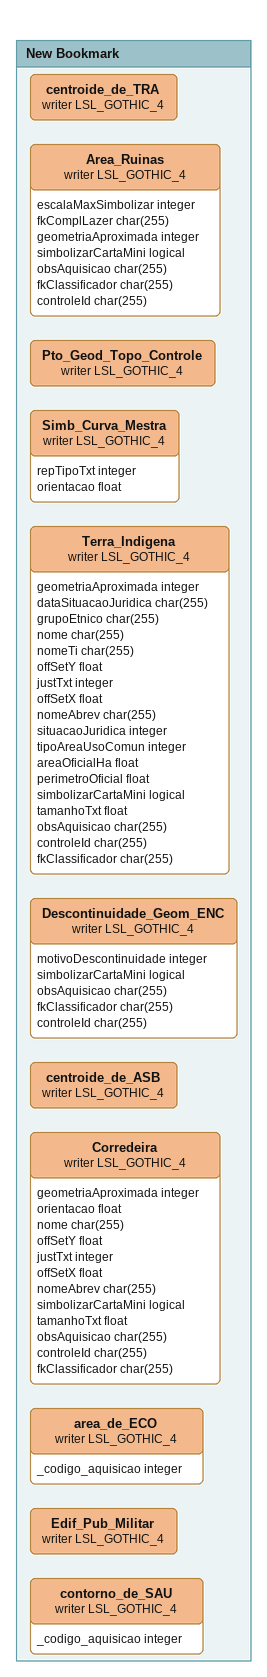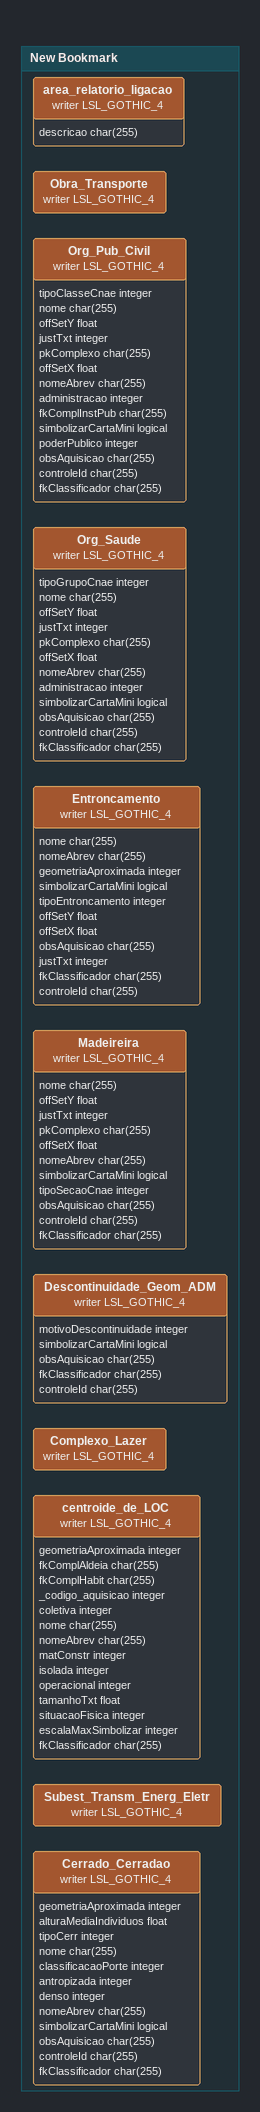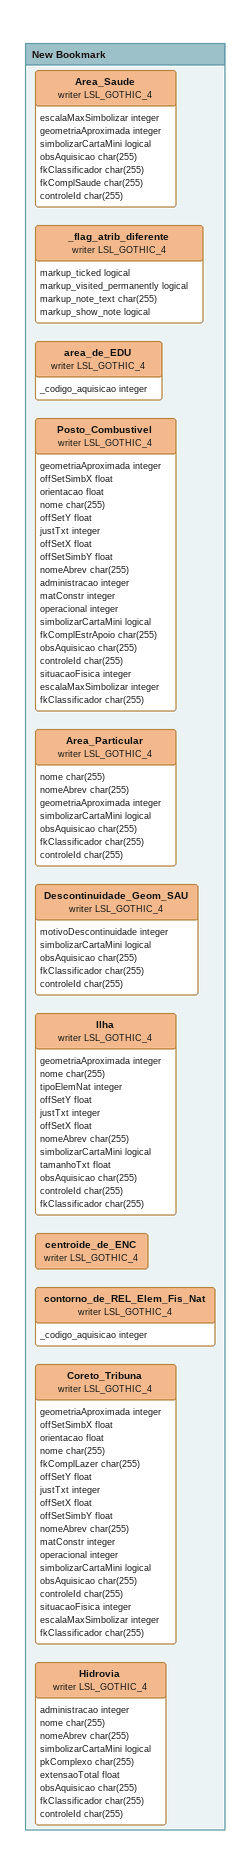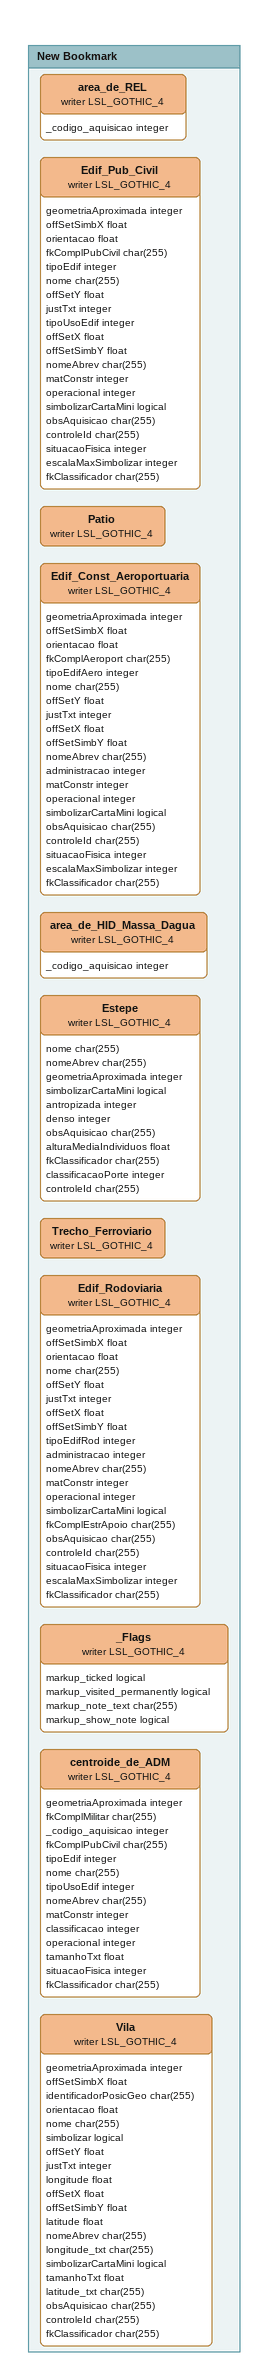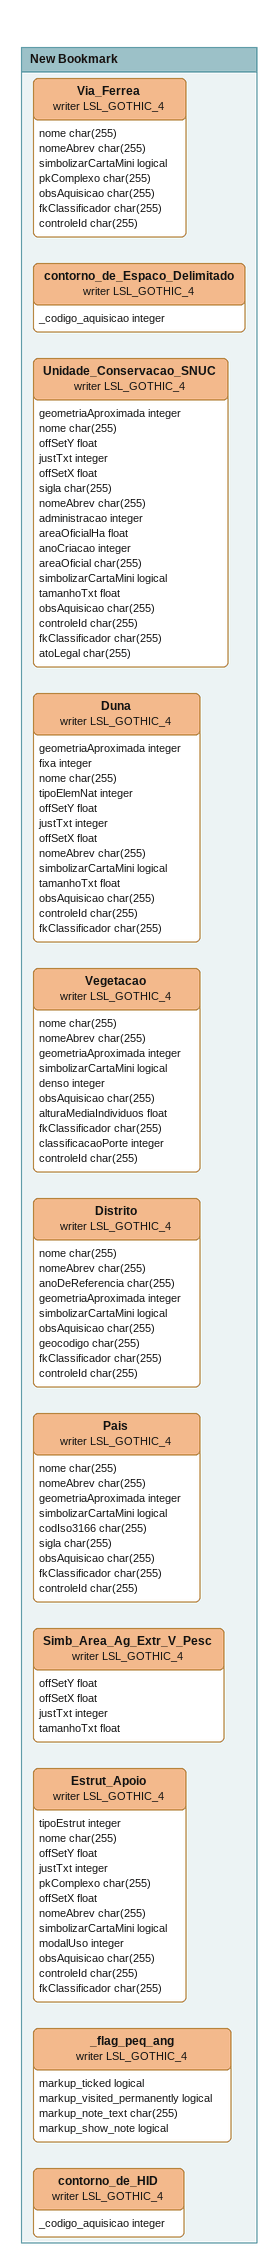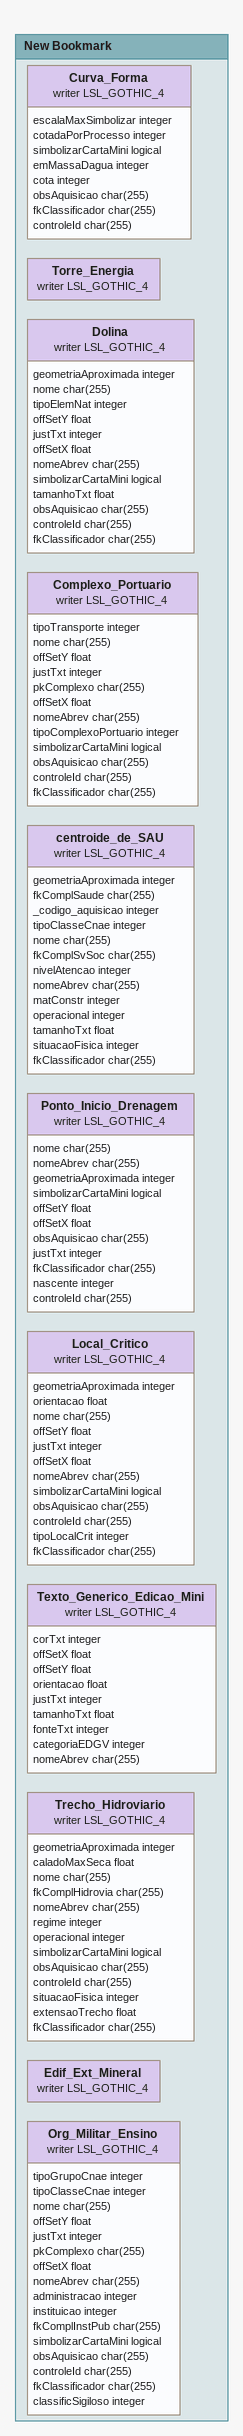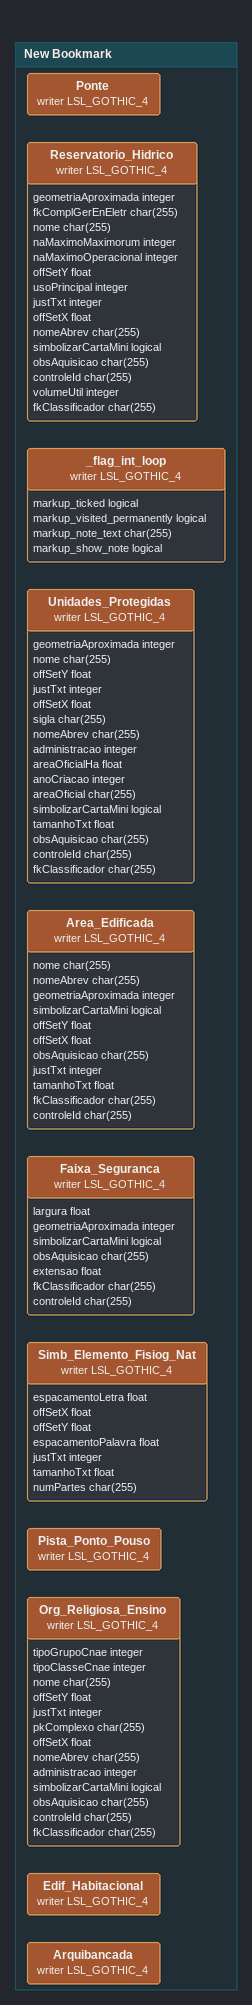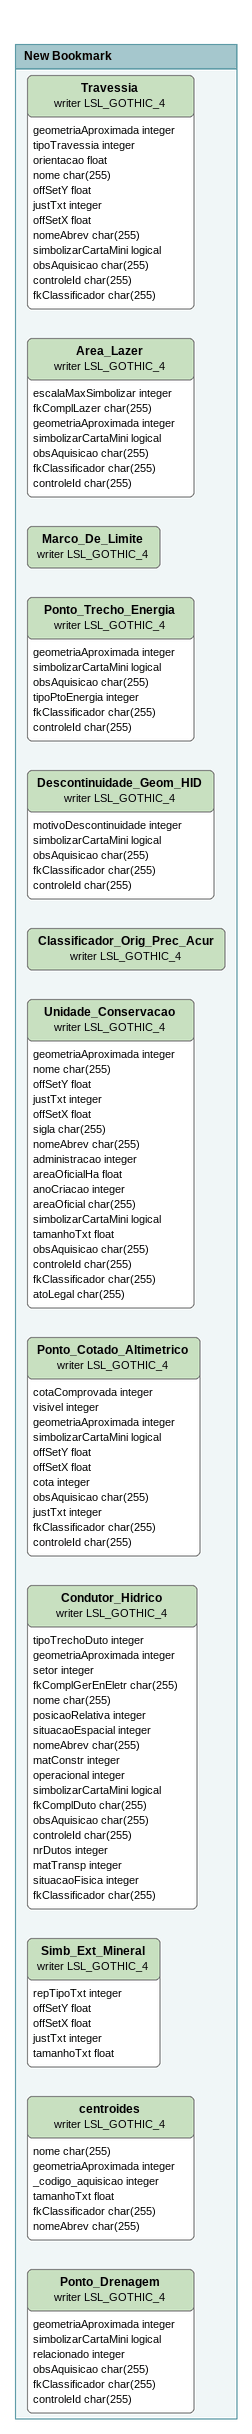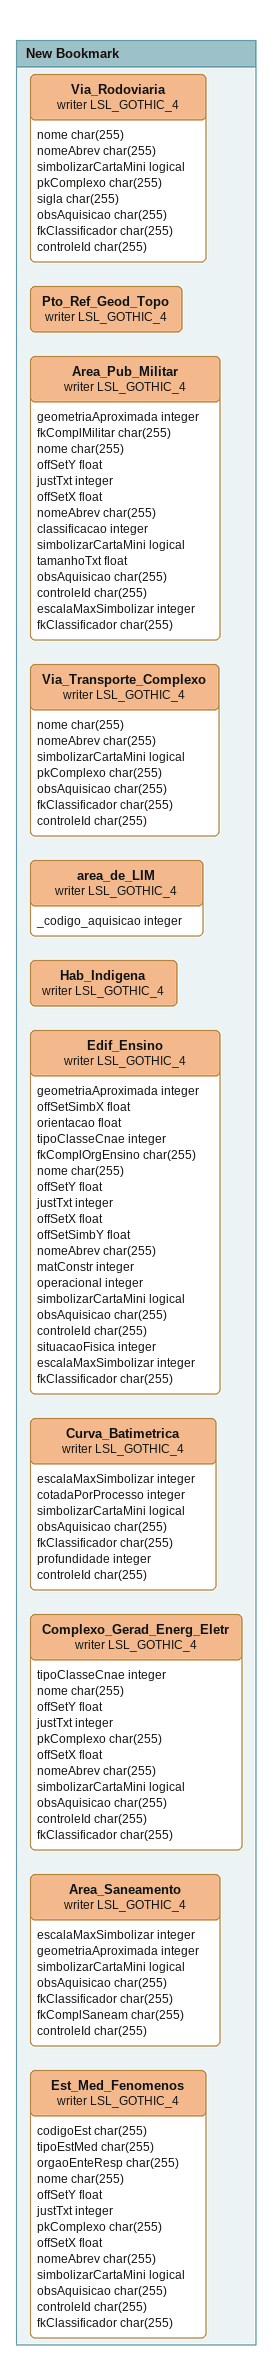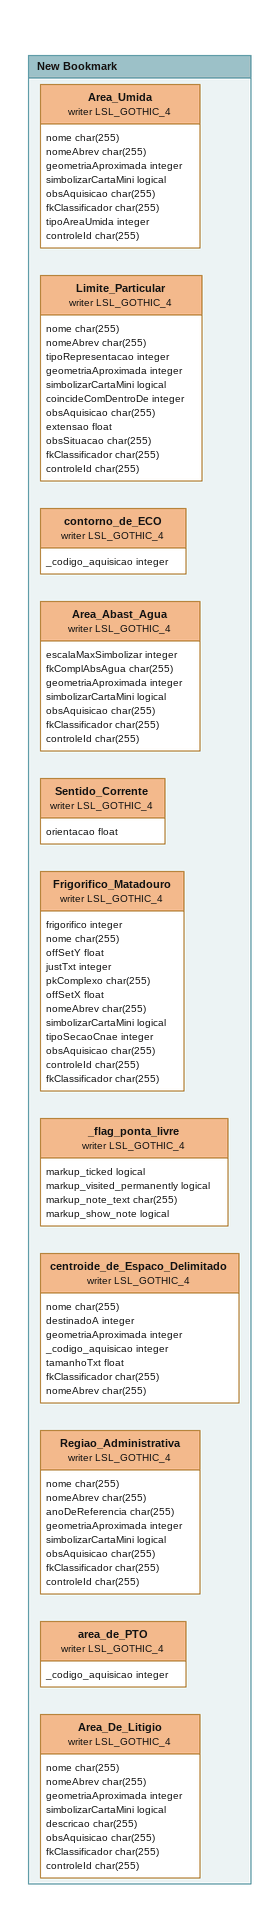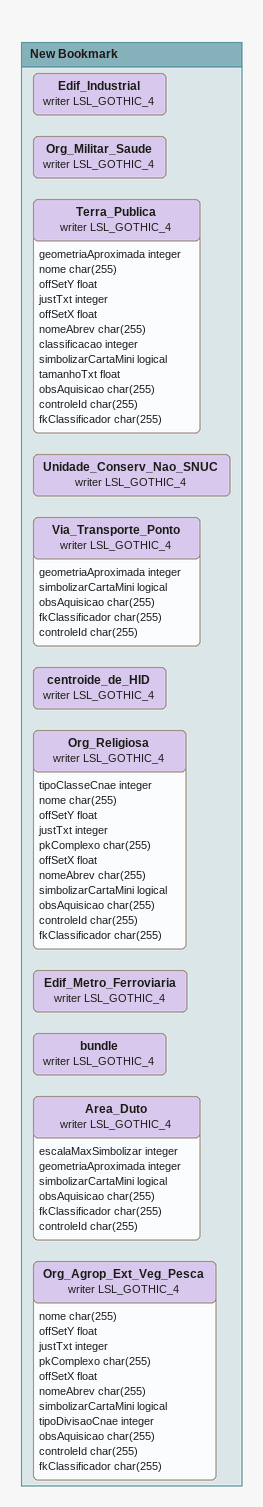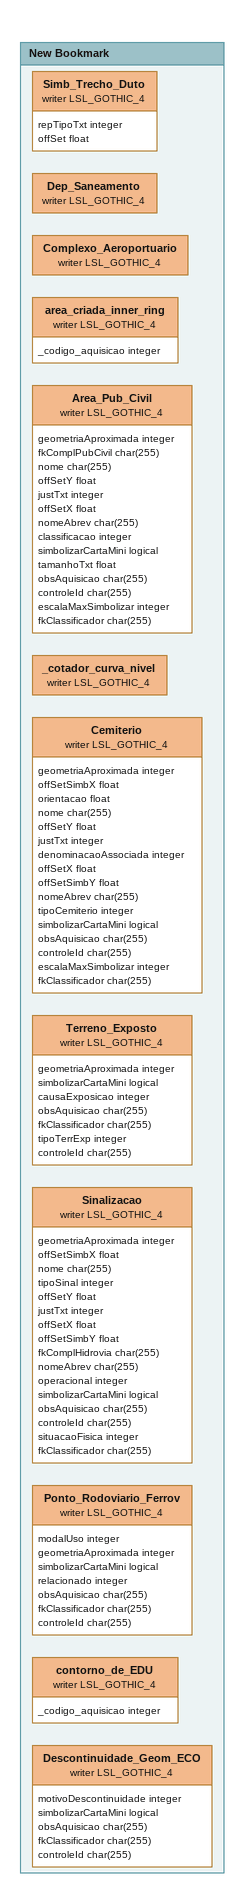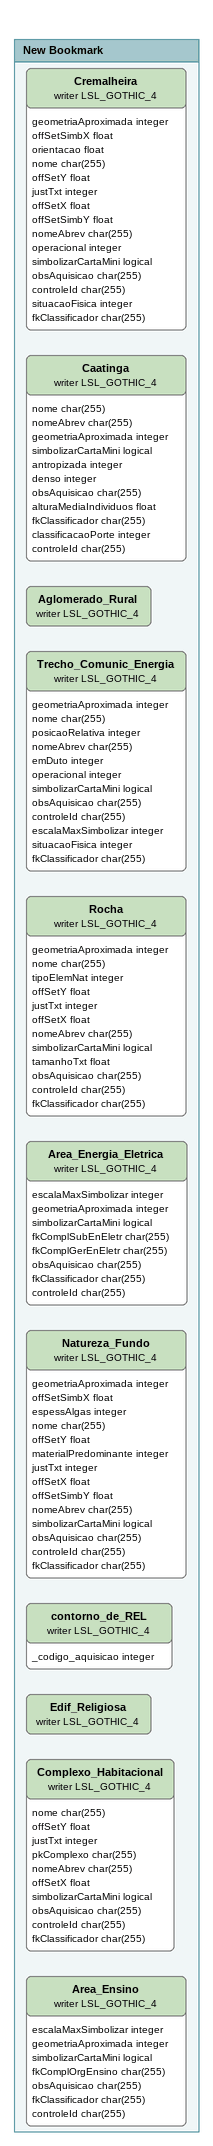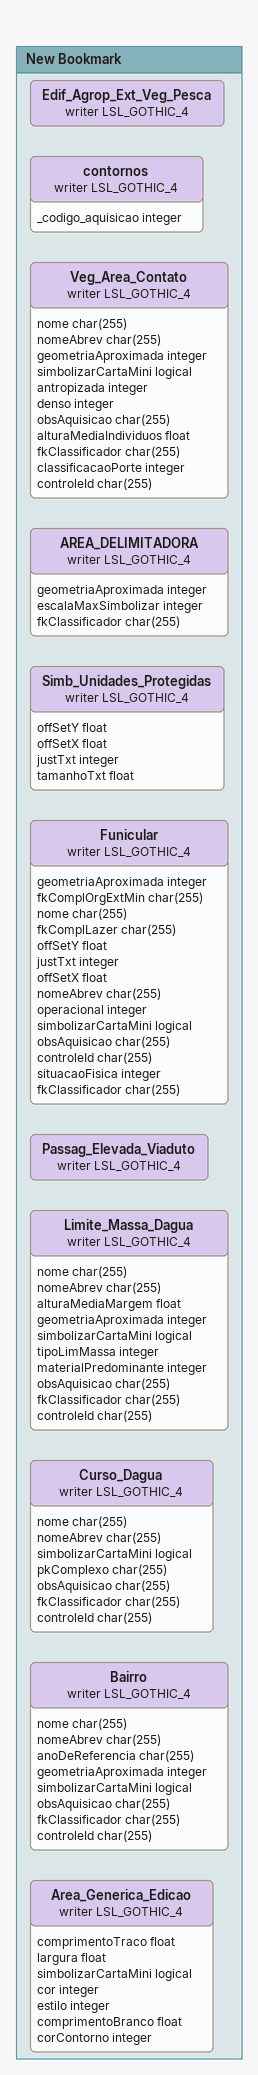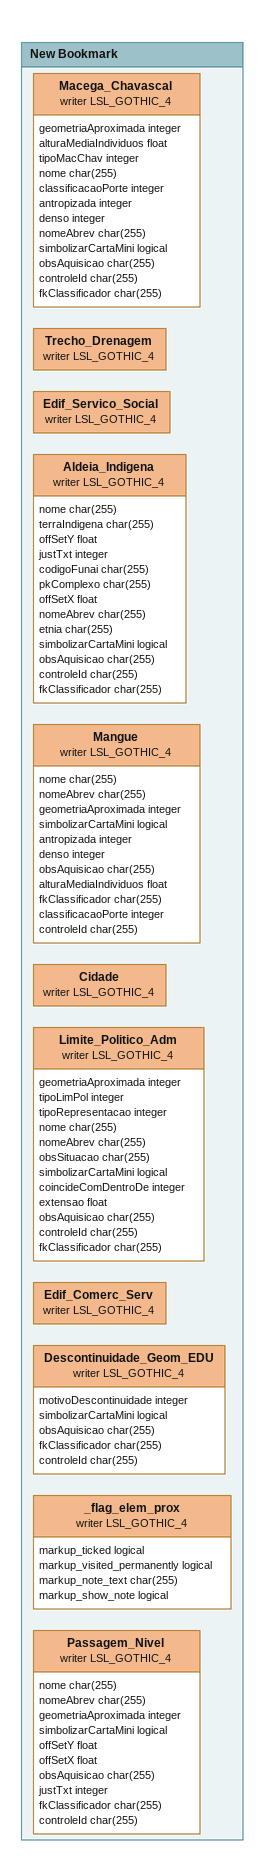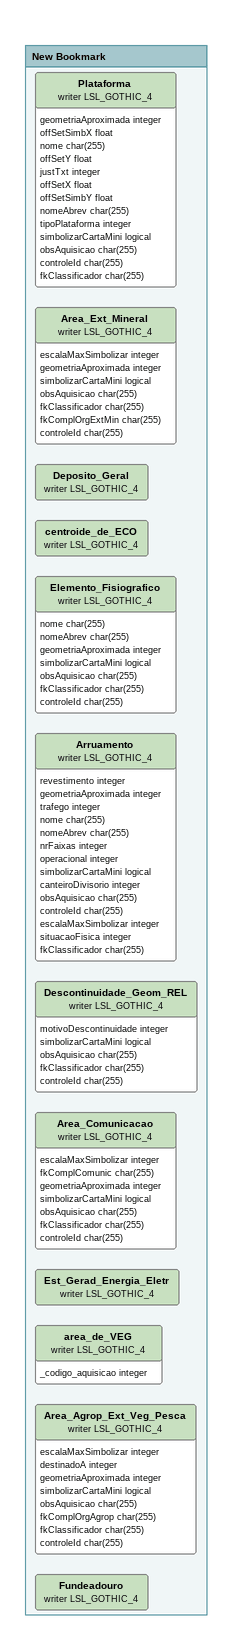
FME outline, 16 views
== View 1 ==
Bookmark: New Bookmark
centroide_de_TRA (writer LSL_GOTHIC_4)
Area_Ruinas (writer LSL_GOTHIC_4)
    attributes: escalaMaxSimbolizar integer, fkComplLazer char(255), geometriaAproximada integer, simbolizarCartaMini logical, obsAquisicao char(255), fkClassificador char(255), controleId char(255)
Pto_Geod_Topo_Controle (writer LSL_GOTHIC_4)
Simb_Curva_Mestra (writer LSL_GOTHIC_4)
    attributes: repTipoTxt integer, orientacao float
Terra_Indigena (writer LSL_GOTHIC_4)
    attributes: geometriaAproximada integer, dataSituacaoJuridica char(255), grupoEtnico char(255), nome char(255), nomeTi char(255), offSetY float, justTxt integer, offSetX float, nomeAbrev char(255), situacaoJuridica integer, tipoAreaUsoComun integer, areaOficialHa float, perimetroOficial float, simbolizarCartaMini logical, tamanhoTxt float, obsAquisicao char(255), controleId char(255), fkClassificador char(255)
Descontinuidade_Geom_ENC (writer LSL_GOTHIC_4)
    attributes: motivoDescontinuidade integer, simbolizarCartaMini logical, obsAquisicao char(255), fkClassificador char(255), controleId char(255)
centroide_de_ASB (writer LSL_GOTHIC_4)
Corredeira (writer LSL_GOTHIC_4)
    attributes: geometriaAproximada integer, orientacao float, nome char(255), offSetY float, justTxt integer, offSetX float, nomeAbrev char(255), simbolizarCartaMini logical, tamanhoTxt float, obsAquisicao char(255), controleId char(255), fkClassificador char(255)
area_de_ECO (writer LSL_GOTHIC_4)
    attributes: _codigo_aquisicao integer
Edif_Pub_Militar (writer LSL_GOTHIC_4)
contorno_de_SAU (writer LSL_GOTHIC_4)
    attributes: _codigo_aquisicao integer

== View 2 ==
Bookmark: New Bookmark
area_relatorio_ligacao (writer LSL_GOTHIC_4)
    attributes: descricao char(255)
Obra_Transporte (writer LSL_GOTHIC_4)
Org_Pub_Civil (writer LSL_GOTHIC_4)
    attributes: tipoClasseCnae integer, nome char(255), offSetY float, justTxt integer, pkComplexo char(255), offSetX float, nomeAbrev char(255), administracao integer, fkComplInstPub char(255), simbolizarCartaMini logical, poderPublico integer, obsAquisicao char(255), controleId char(255), fkClassificador char(255)
Org_Saude (writer LSL_GOTHIC_4)
    attributes: tipoGrupoCnae integer, nome char(255), offSetY float, justTxt integer, pkComplexo char(255), offSetX float, nomeAbrev char(255), administracao integer, simbolizarCartaMini logical, obsAquisicao char(255), controleId char(255), fkClassificador char(255)
Entroncamento (writer LSL_GOTHIC_4)
    attributes: nome char(255), nomeAbrev char(255), geometriaAproximada integer, simbolizarCartaMini logical, tipoEntroncamento integer, offSetY float, offSetX float, obsAquisicao char(255), justTxt integer, fkClassificador char(255), controleId char(255)
Madeireira (writer LSL_GOTHIC_4)
    attributes: nome char(255), offSetY float, justTxt integer, pkComplexo char(255), offSetX float, nomeAbrev char(255), simbolizarCartaMini logical, tipoSecaoCnae integer, obsAquisicao char(255), controleId char(255), fkClassificador char(255)
Descontinuidade_Geom_ADM (writer LSL_GOTHIC_4)
    attributes: motivoDescontinuidade integer, simbolizarCartaMini logical, obsAquisicao char(255), fkClassificador char(255), controleId char(255)
Complexo_Lazer (writer LSL_GOTHIC_4)
centroide_de_LOC (writer LSL_GOTHIC_4)
    attributes: geometriaAproximada integer, fkComplAldeia char(255), fkComplHabit char(255), _codigo_aquisicao integer, coletiva integer, nome char(255), nomeAbrev char(255), matConstr integer, isolada integer, operacional integer, tamanhoTxt float, situacaoFisica integer, escalaMaxSimbolizar integer, fkClassificador char(255)
Subest_Transm_Energ_Eletr (writer LSL_GOTHIC_4)
Cerrado_Cerradao (writer LSL_GOTHIC_4)
    attributes: geometriaAproximada integer, alturaMediaIndividuos float, tipoCerr integer, nome char(255), classificacaoPorte integer, antropizada integer, denso integer, nomeAbrev char(255), simbolizarCartaMini logical, obsAquisicao char(255), controleId char(255), fkClassificador char(255)

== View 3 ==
Bookmark: New Bookmark
Area_Saude (writer LSL_GOTHIC_4)
    attributes: escalaMaxSimbolizar integer, geometriaAproximada integer, simbolizarCartaMini logical, obsAquisicao char(255), fkClassificador char(255), fkComplSaude char(255), controleId char(255)
_flag_atrib_diferente (writer LSL_GOTHIC_4)
    attributes: markup_ticked logical, markup_visited_permanently logical, markup_note_text char(255), markup_show_note logical
area_de_EDU (writer LSL_GOTHIC_4)
    attributes: _codigo_aquisicao integer
Posto_Combustivel (writer LSL_GOTHIC_4)
    attributes: geometriaAproximada integer, offSetSimbX float, orientacao float, nome char(255), offSetY float, justTxt integer, offSetX float, offSetSimbY float, nomeAbrev char(255), administracao integer, matConstr integer, operacional integer, simbolizarCartaMini logical, fkComplEstrApoio char(255), obsAquisicao char(255), controleId char(255), situacaoFisica integer, escalaMaxSimbolizar integer, fkClassificador char(255)
Area_Particular (writer LSL_GOTHIC_4)
    attributes: nome char(255), nomeAbrev char(255), geometriaAproximada integer, simbolizarCartaMini logical, obsAquisicao char(255), fkClassificador char(255), controleId char(255)
Descontinuidade_Geom_SAU (writer LSL_GOTHIC_4)
    attributes: motivoDescontinuidade integer, simbolizarCartaMini logical, obsAquisicao char(255), fkClassificador char(255), controleId char(255)
Ilha (writer LSL_GOTHIC_4)
    attributes: geometriaAproximada integer, nome char(255), tipoElemNat integer, offSetY float, justTxt integer, offSetX float, nomeAbrev char(255), simbolizarCartaMini logical, tamanhoTxt float, obsAquisicao char(255), controleId char(255), fkClassificador char(255)
centroide_de_ENC (writer LSL_GOTHIC_4)
contorno_de_REL_Elem_Fis_Nat (writer LSL_GOTHIC_4)
    attributes: _codigo_aquisicao integer
Coreto_Tribuna (writer LSL_GOTHIC_4)
    attributes: geometriaAproximada integer, offSetSimbX float, orientacao float, nome char(255), fkComplLazer char(255), offSetY float, justTxt integer, offSetX float, offSetSimbY float, nomeAbrev char(255), matConstr integer, operacional integer, simbolizarCartaMini logical, obsAquisicao char(255), controleId char(255), situacaoFisica integer, escalaMaxSimbolizar integer, fkClassificador char(255)
Hidrovia (writer LSL_GOTHIC_4)
    attributes: administracao integer, nome char(255), nomeAbrev char(255), simbolizarCartaMini logical, pkComplexo char(255), extensaoTotal float, obsAquisicao char(255), fkClassificador char(255), controleId char(255)

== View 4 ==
Bookmark: New Bookmark
area_de_REL (writer LSL_GOTHIC_4)
    attributes: _codigo_aquisicao integer
Edif_Pub_Civil (writer LSL_GOTHIC_4)
    attributes: geometriaAproximada integer, offSetSimbX float, orientacao float, fkComplPubCivil char(255), tipoEdif integer, nome char(255), offSetY float, justTxt integer, tipoUsoEdif integer, offSetX float, offSetSimbY float, nomeAbrev char(255), matConstr integer, operacional integer, simbolizarCartaMini logical, obsAquisicao char(255), controleId char(255), situacaoFisica integer, escalaMaxSimbolizar integer, fkClassificador char(255)
Patio (writer LSL_GOTHIC_4)
Edif_Const_Aeroportuaria (writer LSL_GOTHIC_4)
    attributes: geometriaAproximada integer, offSetSimbX float, orientacao float, fkComplAeroport char(255), tipoEdifAero integer, nome char(255), offSetY float, justTxt integer, offSetX float, offSetSimbY float, nomeAbrev char(255), administracao integer, matConstr integer, operacional integer, simbolizarCartaMini logical, obsAquisicao char(255), controleId char(255), situacaoFisica integer, escalaMaxSimbolizar integer, fkClassificador char(255)
area_de_HID_Massa_Dagua (writer LSL_GOTHIC_4)
    attributes: _codigo_aquisicao integer
Estepe (writer LSL_GOTHIC_4)
    attributes: nome char(255), nomeAbrev char(255), geometriaAproximada integer, simbolizarCartaMini logical, antropizada integer, denso integer, obsAquisicao char(255), alturaMediaIndividuos float, fkClassificador char(255), classificacaoPorte integer, controleId char(255)
Trecho_Ferroviario (writer LSL_GOTHIC_4)
Edif_Rodoviaria (writer LSL_GOTHIC_4)
    attributes: geometriaAproximada integer, offSetSimbX float, orientacao float, nome char(255), offSetY float, justTxt integer, offSetX float, offSetSimbY float, tipoEdifRod integer, administracao integer, nomeAbrev char(255), matConstr integer, operacional integer, simbolizarCartaMini logical, fkComplEstrApoio char(255), obsAquisicao char(255), controleId char(255), situacaoFisica integer, escalaMaxSimbolizar integer, fkClassificador char(255)
_Flags (writer LSL_GOTHIC_4)
    attributes: markup_ticked logical, markup_visited_permanently logical, markup_note_text char(255), markup_show_note logical
centroide_de_ADM (writer LSL_GOTHIC_4)
    attributes: geometriaAproximada integer, fkComplMilitar char(255), _codigo_aquisicao integer, fkComplPubCivil char(255), tipoEdif integer, nome char(255), tipoUsoEdif integer, nomeAbrev char(255), matConstr integer, classificacao integer, operacional integer, tamanhoTxt float, situacaoFisica integer, fkClassificador char(255)
Vila (writer LSL_GOTHIC_4)
    attributes: geometriaAproximada integer, offSetSimbX float, identificadorPosicGeo char(255), orientacao float, nome char(255), simbolizar logical, offSetY float, justTxt integer, longitude float, offSetX float, offSetSimbY float, latitude float, nomeAbrev char(255), longitude_txt char(255), simbolizarCartaMini logical, tamanhoTxt float, latitude_txt char(255), obsAquisicao char(255), controleId char(255), fkClassificador char(255)

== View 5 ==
Bookmark: New Bookmark
Via_Ferrea (writer LSL_GOTHIC_4)
    attributes: nome char(255), nomeAbrev char(255), simbolizarCartaMini logical, pkComplexo char(255), obsAquisicao char(255), fkClassificador char(255), controleId char(255)
contorno_de_Espaco_Delimitado (writer LSL_GOTHIC_4)
    attributes: _codigo_aquisicao integer
Unidade_Conservacao_SNUC (writer LSL_GOTHIC_4)
    attributes: geometriaAproximada integer, nome char(255), offSetY float, justTxt integer, offSetX float, sigla char(255), nomeAbrev char(255), administracao integer, areaOficialHa float, anoCriacao integer, areaOficial char(255), simbolizarCartaMini logical, tamanhoTxt float, obsAquisicao char(255), controleId char(255), fkClassificador char(255), atoLegal char(255)
Duna (writer LSL_GOTHIC_4)
    attributes: geometriaAproximada integer, fixa integer, nome char(255), tipoElemNat integer, offSetY float, justTxt integer, offSetX float, nomeAbrev char(255), simbolizarCartaMini logical, tamanhoTxt float, obsAquisicao char(255), controleId char(255), fkClassificador char(255)
Vegetacao (writer LSL_GOTHIC_4)
    attributes: nome char(255), nomeAbrev char(255), geometriaAproximada integer, simbolizarCartaMini logical, denso integer, obsAquisicao char(255), alturaMediaIndividuos float, fkClassificador char(255), classificacaoPorte integer, controleId char(255)
Distrito (writer LSL_GOTHIC_4)
    attributes: nome char(255), nomeAbrev char(255), anoDeReferencia char(255), geometriaAproximada integer, simbolizarCartaMini logical, obsAquisicao char(255), geocodigo char(255), fkClassificador char(255), controleId char(255)
Pais (writer LSL_GOTHIC_4)
    attributes: nome char(255), nomeAbrev char(255), geometriaAproximada integer, simbolizarCartaMini logical, codIso3166 char(255), sigla char(255), obsAquisicao char(255), fkClassificador char(255), controleId char(255)
Simb_Area_Ag_Extr_V_Pesc (writer LSL_GOTHIC_4)
    attributes: offSetY float, offSetX float, justTxt integer, tamanhoTxt float
Estrut_Apoio (writer LSL_GOTHIC_4)
    attributes: tipoEstrut integer, nome char(255), offSetY float, justTxt integer, pkComplexo char(255), offSetX float, nomeAbrev char(255), simbolizarCartaMini logical, modalUso integer, obsAquisicao char(255), controleId char(255), fkClassificador char(255)
_flag_peq_ang (writer LSL_GOTHIC_4)
    attributes: markup_ticked logical, markup_visited_permanently logical, markup_note_text char(255), markup_show_note logical
contorno_de_HID (writer LSL_GOTHIC_4)
    attributes: _codigo_aquisicao integer

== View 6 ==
Bookmark: New Bookmark
Curva_Forma (writer LSL_GOTHIC_4)
    attributes: escalaMaxSimbolizar integer, cotadaPorProcesso integer, simbolizarCartaMini logical, emMassaDagua integer, cota integer, obsAquisicao char(255), fkClassificador char(255), controleId char(255)
Torre_Energia (writer LSL_GOTHIC_4)
Dolina (writer LSL_GOTHIC_4)
    attributes: geometriaAproximada integer, nome char(255), tipoElemNat integer, offSetY float, justTxt integer, offSetX float, nomeAbrev char(255), simbolizarCartaMini logical, tamanhoTxt float, obsAquisicao char(255), controleId char(255), fkClassificador char(255)
Complexo_Portuario (writer LSL_GOTHIC_4)
    attributes: tipoTransporte integer, nome char(255), offSetY float, justTxt integer, pkComplexo char(255), offSetX float, nomeAbrev char(255), tipoComplexoPortuario integer, simbolizarCartaMini logical, obsAquisicao char(255), controleId char(255), fkClassificador char(255)
centroide_de_SAU (writer LSL_GOTHIC_4)
    attributes: geometriaAproximada integer, fkComplSaude char(255), _codigo_aquisicao integer, tipoClasseCnae integer, nome char(255), fkComplSvSoc char(255), nivelAtencao integer, nomeAbrev char(255), matConstr integer, operacional integer, tamanhoTxt float, situacaoFisica integer, fkClassificador char(255)
Ponto_Inicio_Drenagem (writer LSL_GOTHIC_4)
    attributes: nome char(255), nomeAbrev char(255), geometriaAproximada integer, simbolizarCartaMini logical, offSetY float, offSetX float, obsAquisicao char(255), justTxt integer, fkClassificador char(255), nascente integer, controleId char(255)
Local_Critico (writer LSL_GOTHIC_4)
    attributes: geometriaAproximada integer, orientacao float, nome char(255), offSetY float, justTxt integer, offSetX float, nomeAbrev char(255), simbolizarCartaMini logical, obsAquisicao char(255), controleId char(255), tipoLocalCrit integer, fkClassificador char(255)
Texto_Generico_Edicao_Mini (writer LSL_GOTHIC_4)
    attributes: corTxt integer, offSetX float, offSetY float, orientacao float, justTxt integer, tamanhoTxt float, fonteTxt integer, categoriaEDGV integer, nomeAbrev char(255)
Trecho_Hidroviario (writer LSL_GOTHIC_4)
    attributes: geometriaAproximada integer, caladoMaxSeca float, nome char(255), fkComplHidrovia char(255), nomeAbrev char(255), regime integer, operacional integer, simbolizarCartaMini logical, obsAquisicao char(255), controleId char(255), situacaoFisica integer, extensaoTrecho float, fkClassificador char(255)
Edif_Ext_Mineral (writer LSL_GOTHIC_4)
Org_Militar_Ensino (writer LSL_GOTHIC_4)
    attributes: tipoGrupoCnae integer, tipoClasseCnae integer, nome char(255), offSetY float, justTxt integer, pkComplexo char(255), offSetX float, nomeAbrev char(255), administracao integer, instituicao integer, fkComplInstPub char(255), simbolizarCartaMini logical, obsAquisicao char(255), controleId char(255), fkClassificador char(255), classificSigiloso integer

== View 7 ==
Bookmark: New Bookmark
Ponte (writer LSL_GOTHIC_4)
Reservatorio_Hidrico (writer LSL_GOTHIC_4)
    attributes: geometriaAproximada integer, fkComplGerEnEletr char(255), nome char(255), naMaximoMaximorum integer, naMaximoOperacional integer, offSetY float, usoPrincipal integer, justTxt integer, offSetX float, nomeAbrev char(255), simbolizarCartaMini logical, obsAquisicao char(255), controleId char(255), volumeUtil integer, fkClassificador char(255)
_flag_int_loop (writer LSL_GOTHIC_4)
    attributes: markup_ticked logical, markup_visited_permanently logical, markup_note_text char(255), markup_show_note logical
Unidades_Protegidas (writer LSL_GOTHIC_4)
    attributes: geometriaAproximada integer, nome char(255), offSetY float, justTxt integer, offSetX float, sigla char(255), nomeAbrev char(255), administracao integer, areaOficialHa float, anoCriacao integer, areaOficial char(255), simbolizarCartaMini logical, tamanhoTxt float, obsAquisicao char(255), controleId char(255), fkClassificador char(255)
Area_Edificada (writer LSL_GOTHIC_4)
    attributes: nome char(255), nomeAbrev char(255), geometriaAproximada integer, simbolizarCartaMini logical, offSetY float, offSetX float, obsAquisicao char(255), justTxt integer, tamanhoTxt float, fkClassificador char(255), controleId char(255)
Faixa_Seguranca (writer LSL_GOTHIC_4)
    attributes: largura float, geometriaAproximada integer, simbolizarCartaMini logical, obsAquisicao char(255), extensao float, fkClassificador char(255), controleId char(255)
Simb_Elemento_Fisiog_Nat (writer LSL_GOTHIC_4)
    attributes: espacamentoLetra float, offSetX float, offSetY float, espacamentoPalavra float, justTxt integer, tamanhoTxt float, numPartes char(255)
Pista_Ponto_Pouso (writer LSL_GOTHIC_4)
Org_Religiosa_Ensino (writer LSL_GOTHIC_4)
    attributes: tipoGrupoCnae integer, tipoClasseCnae integer, nome char(255), offSetY float, justTxt integer, pkComplexo char(255), offSetX float, nomeAbrev char(255), administracao integer, simbolizarCartaMini logical, obsAquisicao char(255), controleId char(255), fkClassificador char(255)
Edif_Habitacional (writer LSL_GOTHIC_4)
Arquibancada (writer LSL_GOTHIC_4)

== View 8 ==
Bookmark: New Bookmark
Travessia (writer LSL_GOTHIC_4)
    attributes: geometriaAproximada integer, tipoTravessia integer, orientacao float, nome char(255), offSetY float, justTxt integer, offSetX float, nomeAbrev char(255), simbolizarCartaMini logical, obsAquisicao char(255), controleId char(255), fkClassificador char(255)
Area_Lazer (writer LSL_GOTHIC_4)
    attributes: escalaMaxSimbolizar integer, fkComplLazer char(255), geometriaAproximada integer, simbolizarCartaMini logical, obsAquisicao char(255), fkClassificador char(255), controleId char(255)
Marco_De_Limite (writer LSL_GOTHIC_4)
Ponto_Trecho_Energia (writer LSL_GOTHIC_4)
    attributes: geometriaAproximada integer, simbolizarCartaMini logical, obsAquisicao char(255), tipoPtoEnergia integer, fkClassificador char(255), controleId char(255)
Descontinuidade_Geom_HID (writer LSL_GOTHIC_4)
    attributes: motivoDescontinuidade integer, simbolizarCartaMini logical, obsAquisicao char(255), fkClassificador char(255), controleId char(255)
Classificador_Orig_Prec_Acur (writer LSL_GOTHIC_4)
Unidade_Conservacao (writer LSL_GOTHIC_4)
    attributes: geometriaAproximada integer, nome char(255), offSetY float, justTxt integer, offSetX float, sigla char(255), nomeAbrev char(255), administracao integer, areaOficialHa float, anoCriacao integer, areaOficial char(255), simbolizarCartaMini logical, tamanhoTxt float, obsAquisicao char(255), controleId char(255), fkClassificador char(255), atoLegal char(255)
Ponto_Cotado_Altimetrico (writer LSL_GOTHIC_4)
    attributes: cotaComprovada integer, visivel integer, geometriaAproximada integer, simbolizarCartaMini logical, offSetY float, offSetX float, cota integer, obsAquisicao char(255), justTxt integer, fkClassificador char(255), controleId char(255)
Condutor_Hidrico (writer LSL_GOTHIC_4)
    attributes: tipoTrechoDuto integer, geometriaAproximada integer, setor integer, fkComplGerEnEletr char(255), nome char(255), posicaoRelativa integer, situacaoEspacial integer, nomeAbrev char(255), matConstr integer, operacional integer, simbolizarCartaMini logical, fkComplDuto char(255), obsAquisicao char(255), controleId char(255), nrDutos integer, matTransp integer, situacaoFisica integer, fkClassificador char(255)
Simb_Ext_Mineral (writer LSL_GOTHIC_4)
    attributes: repTipoTxt integer, offSetY float, offSetX float, justTxt integer, tamanhoTxt float
centroides (writer LSL_GOTHIC_4)
    attributes: nome char(255), geometriaAproximada integer, _codigo_aquisicao integer, tamanhoTxt float, fkClassificador char(255), nomeAbrev char(255)
Ponto_Drenagem (writer LSL_GOTHIC_4)
    attributes: geometriaAproximada integer, simbolizarCartaMini logical, relacionado integer, obsAquisicao char(255), fkClassificador char(255), controleId char(255)

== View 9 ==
Bookmark: New Bookmark
Via_Rodoviaria (writer LSL_GOTHIC_4)
    attributes: nome char(255), nomeAbrev char(255), simbolizarCartaMini logical, pkComplexo char(255), sigla char(255), obsAquisicao char(255), fkClassificador char(255), controleId char(255)
Pto_Ref_Geod_Topo (writer LSL_GOTHIC_4)
Area_Pub_Militar (writer LSL_GOTHIC_4)
    attributes: geometriaAproximada integer, fkComplMilitar char(255), nome char(255), offSetY float, justTxt integer, offSetX float, nomeAbrev char(255), classificacao integer, simbolizarCartaMini logical, tamanhoTxt float, obsAquisicao char(255), controleId char(255), escalaMaxSimbolizar integer, fkClassificador char(255)
Via_Transporte_Complexo (writer LSL_GOTHIC_4)
    attributes: nome char(255), nomeAbrev char(255), simbolizarCartaMini logical, pkComplexo char(255), obsAquisicao char(255), fkClassificador char(255), controleId char(255)
area_de_LIM (writer LSL_GOTHIC_4)
    attributes: _codigo_aquisicao integer
Hab_Indigena (writer LSL_GOTHIC_4)
Edif_Ensino (writer LSL_GOTHIC_4)
    attributes: geometriaAproximada integer, offSetSimbX float, orientacao float, tipoClasseCnae integer, fkComplOrgEnsino char(255), nome char(255), offSetY float, justTxt integer, offSetX float, offSetSimbY float, nomeAbrev char(255), matConstr integer, operacional integer, simbolizarCartaMini logical, obsAquisicao char(255), controleId char(255), situacaoFisica integer, escalaMaxSimbolizar integer, fkClassificador char(255)
Curva_Batimetrica (writer LSL_GOTHIC_4)
    attributes: escalaMaxSimbolizar integer, cotadaPorProcesso integer, simbolizarCartaMini logical, obsAquisicao char(255), fkClassificador char(255), profundidade integer, controleId char(255)
Complexo_Gerad_Energ_Eletr (writer LSL_GOTHIC_4)
    attributes: tipoClasseCnae integer, nome char(255), offSetY float, justTxt integer, pkComplexo char(255), offSetX float, nomeAbrev char(255), simbolizarCartaMini logical, obsAquisicao char(255), controleId char(255), fkClassificador char(255)
Area_Saneamento (writer LSL_GOTHIC_4)
    attributes: escalaMaxSimbolizar integer, geometriaAproximada integer, simbolizarCartaMini logical, obsAquisicao char(255), fkClassificador char(255), fkComplSaneam char(255), controleId char(255)
Est_Med_Fenomenos (writer LSL_GOTHIC_4)
    attributes: codigoEst char(255), tipoEstMed char(255), orgaoEnteResp char(255), nome char(255), offSetY float, justTxt integer, pkComplexo char(255), offSetX float, nomeAbrev char(255), simbolizarCartaMini logical, obsAquisicao char(255), controleId char(255), fkClassificador char(255)

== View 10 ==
Bookmark: New Bookmark
Area_Umida (writer LSL_GOTHIC_4)
    attributes: nome char(255), nomeAbrev char(255), geometriaAproximada integer, simbolizarCartaMini logical, obsAquisicao char(255), fkClassificador char(255), tipoAreaUmida integer, controleId char(255)
Limite_Particular (writer LSL_GOTHIC_4)
    attributes: nome char(255), nomeAbrev char(255), tipoRepresentacao integer, geometriaAproximada integer, simbolizarCartaMini logical, coincideComDentroDe integer, obsAquisicao char(255), extensao float, obsSituacao char(255), fkClassificador char(255), controleId char(255)
contorno_de_ECO (writer LSL_GOTHIC_4)
    attributes: _codigo_aquisicao integer
Area_Abast_Agua (writer LSL_GOTHIC_4)
    attributes: escalaMaxSimbolizar integer, fkComplAbsAgua char(255), geometriaAproximada integer, simbolizarCartaMini logical, obsAquisicao char(255), fkClassificador char(255), controleId char(255)
Sentido_Corrente (writer LSL_GOTHIC_4)
    attributes: orientacao float
Frigorifico_Matadouro (writer LSL_GOTHIC_4)
    attributes: frigorifico integer, nome char(255), offSetY float, justTxt integer, pkComplexo char(255), offSetX float, nomeAbrev char(255), simbolizarCartaMini logical, tipoSecaoCnae integer, obsAquisicao char(255), controleId char(255), fkClassificador char(255)
_flag_ponta_livre (writer LSL_GOTHIC_4)
    attributes: markup_ticked logical, markup_visited_permanently logical, markup_note_text char(255), markup_show_note logical
centroide_de_Espaco_Delimitado (writer LSL_GOTHIC_4)
    attributes: nome char(255), destinadoA integer, geometriaAproximada integer, _codigo_aquisicao integer, tamanhoTxt float, fkClassificador char(255), nomeAbrev char(255)
Regiao_Administrativa (writer LSL_GOTHIC_4)
    attributes: nome char(255), nomeAbrev char(255), anoDeReferencia char(255), geometriaAproximada integer, simbolizarCartaMini logical, obsAquisicao char(255), fkClassificador char(255), controleId char(255)
area_de_PTO (writer LSL_GOTHIC_4)
    attributes: _codigo_aquisicao integer
Area_De_Litigio (writer LSL_GOTHIC_4)
    attributes: nome char(255), nomeAbrev char(255), geometriaAproximada integer, simbolizarCartaMini logical, descricao char(255), obsAquisicao char(255), fkClassificador char(255), controleId char(255)

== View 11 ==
Bookmark: New Bookmark
Edif_Industrial (writer LSL_GOTHIC_4)
Org_Militar_Saude (writer LSL_GOTHIC_4)
Terra_Publica (writer LSL_GOTHIC_4)
    attributes: geometriaAproximada integer, nome char(255), offSetY float, justTxt integer, offSetX float, nomeAbrev char(255), classificacao integer, simbolizarCartaMini logical, tamanhoTxt float, obsAquisicao char(255), controleId char(255), fkClassificador char(255)
Unidade_Conserv_Nao_SNUC (writer LSL_GOTHIC_4)
Via_Transporte_Ponto (writer LSL_GOTHIC_4)
    attributes: geometriaAproximada integer, simbolizarCartaMini logical, obsAquisicao char(255), fkClassificador char(255), controleId char(255)
centroide_de_HID (writer LSL_GOTHIC_4)
Org_Religiosa (writer LSL_GOTHIC_4)
    attributes: tipoClasseCnae integer, nome char(255), offSetY float, justTxt integer, pkComplexo char(255), offSetX float, nomeAbrev char(255), simbolizarCartaMini logical, obsAquisicao char(255), controleId char(255), fkClassificador char(255)
Edif_Metro_Ferroviaria (writer LSL_GOTHIC_4)
bundle (writer LSL_GOTHIC_4)
Area_Duto (writer LSL_GOTHIC_4)
    attributes: escalaMaxSimbolizar integer, geometriaAproximada integer, simbolizarCartaMini logical, obsAquisicao char(255), fkClassificador char(255), controleId char(255)
Org_Agrop_Ext_Veg_Pesca (writer LSL_GOTHIC_4)
    attributes: nome char(255), offSetY float, justTxt integer, pkComplexo char(255), offSetX float, nomeAbrev char(255), simbolizarCartaMini logical, tipoDivisaoCnae integer, obsAquisicao char(255), controleId char(255), fkClassificador char(255)

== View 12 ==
Bookmark: New Bookmark
Simb_Trecho_Duto (writer LSL_GOTHIC_4)
    attributes: repTipoTxt integer, offSet float
Dep_Saneamento (writer LSL_GOTHIC_4)
Complexo_Aeroportuario (writer LSL_GOTHIC_4)
area_criada_inner_ring (writer LSL_GOTHIC_4)
    attributes: _codigo_aquisicao integer
Area_Pub_Civil (writer LSL_GOTHIC_4)
    attributes: geometriaAproximada integer, fkComplPubCivil char(255), nome char(255), offSetY float, justTxt integer, offSetX float, nomeAbrev char(255), classificacao integer, simbolizarCartaMini logical, tamanhoTxt float, obsAquisicao char(255), controleId char(255), escalaMaxSimbolizar integer, fkClassificador char(255)
_cotador_curva_nivel (writer LSL_GOTHIC_4)
Cemiterio (writer LSL_GOTHIC_4)
    attributes: geometriaAproximada integer, offSetSimbX float, orientacao float, nome char(255), offSetY float, justTxt integer, denominacaoAssociada integer, offSetX float, offSetSimbY float, nomeAbrev char(255), tipoCemiterio integer, simbolizarCartaMini logical, obsAquisicao char(255), controleId char(255), escalaMaxSimbolizar integer, fkClassificador char(255)
Terreno_Exposto (writer LSL_GOTHIC_4)
    attributes: geometriaAproximada integer, simbolizarCartaMini logical, causaExposicao integer, obsAquisicao char(255), fkClassificador char(255), tipoTerrExp integer, controleId char(255)
Sinalizacao (writer LSL_GOTHIC_4)
    attributes: geometriaAproximada integer, offSetSimbX float, nome char(255), tipoSinal integer, offSetY float, justTxt integer, offSetX float, offSetSimbY float, fkComplHidrovia char(255), nomeAbrev char(255), operacional integer, simbolizarCartaMini logical, obsAquisicao char(255), controleId char(255), situacaoFisica integer, fkClassificador char(255)
Ponto_Rodoviario_Ferrov (writer LSL_GOTHIC_4)
    attributes: modalUso integer, geometriaAproximada integer, simbolizarCartaMini logical, relacionado integer, obsAquisicao char(255), fkClassificador char(255), controleId char(255)
contorno_de_EDU (writer LSL_GOTHIC_4)
    attributes: _codigo_aquisicao integer
Descontinuidade_Geom_ECO (writer LSL_GOTHIC_4)
    attributes: motivoDescontinuidade integer, simbolizarCartaMini logical, obsAquisicao char(255), fkClassificador char(255), controleId char(255)

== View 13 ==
Bookmark: New Bookmark
Cremalheira (writer LSL_GOTHIC_4)
    attributes: geometriaAproximada integer, offSetSimbX float, orientacao float, nome char(255), offSetY float, justTxt integer, offSetX float, offSetSimbY float, nomeAbrev char(255), operacional integer, simbolizarCartaMini logical, obsAquisicao char(255), controleId char(255), situacaoFisica integer, fkClassificador char(255)
Caatinga (writer LSL_GOTHIC_4)
    attributes: nome char(255), nomeAbrev char(255), geometriaAproximada integer, simbolizarCartaMini logical, antropizada integer, denso integer, obsAquisicao char(255), alturaMediaIndividuos float, fkClassificador char(255), classificacaoPorte integer, controleId char(255)
Aglomerado_Rural (writer LSL_GOTHIC_4)
Trecho_Comunic_Energia (writer LSL_GOTHIC_4)
    attributes: geometriaAproximada integer, nome char(255), posicaoRelativa integer, nomeAbrev char(255), emDuto integer, operacional integer, simbolizarCartaMini logical, obsAquisicao char(255), controleId char(255), escalaMaxSimbolizar integer, situacaoFisica integer, fkClassificador char(255)
Rocha (writer LSL_GOTHIC_4)
    attributes: geometriaAproximada integer, nome char(255), tipoElemNat integer, offSetY float, justTxt integer, offSetX float, nomeAbrev char(255), simbolizarCartaMini logical, tamanhoTxt float, obsAquisicao char(255), controleId char(255), fkClassificador char(255)
Area_Energia_Eletrica (writer LSL_GOTHIC_4)
    attributes: escalaMaxSimbolizar integer, geometriaAproximada integer, simbolizarCartaMini logical, fkComplSubEnEletr char(255), fkComplGerEnEletr char(255), obsAquisicao char(255), fkClassificador char(255), controleId char(255)
Natureza_Fundo (writer LSL_GOTHIC_4)
    attributes: geometriaAproximada integer, offSetSimbX float, espessAlgas integer, nome char(255), offSetY float, materialPredominante integer, justTxt integer, offSetX float, offSetSimbY float, nomeAbrev char(255), simbolizarCartaMini logical, obsAquisicao char(255), controleId char(255), fkClassificador char(255)
contorno_de_REL (writer LSL_GOTHIC_4)
    attributes: _codigo_aquisicao integer
Edif_Religiosa (writer LSL_GOTHIC_4)
Complexo_Habitacional (writer LSL_GOTHIC_4)
    attributes: nome char(255), offSetY float, justTxt integer, pkComplexo char(255), nomeAbrev char(255), offSetX float, simbolizarCartaMini logical, obsAquisicao char(255), controleId char(255), fkClassificador char(255)
Area_Ensino (writer LSL_GOTHIC_4)
    attributes: escalaMaxSimbolizar integer, geometriaAproximada integer, simbolizarCartaMini logical, fkComplOrgEnsino char(255), obsAquisicao char(255), fkClassificador char(255), controleId char(255)

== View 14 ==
Bookmark: New Bookmark
Edif_Agrop_Ext_Veg_Pesca (writer LSL_GOTHIC_4)
contornos (writer LSL_GOTHIC_4)
    attributes: _codigo_aquisicao integer
Veg_Area_Contato (writer LSL_GOTHIC_4)
    attributes: nome char(255), nomeAbrev char(255), geometriaAproximada integer, simbolizarCartaMini logical, antropizada integer, denso integer, obsAquisicao char(255), alturaMediaIndividuos float, fkClassificador char(255), classificacaoPorte integer, controleId char(255)
AREA_DELIMITADORA (writer LSL_GOTHIC_4)
    attributes: geometriaAproximada integer, escalaMaxSimbolizar integer, fkClassificador char(255)
Simb_Unidades_Protegidas (writer LSL_GOTHIC_4)
    attributes: offSetY float, offSetX float, justTxt integer, tamanhoTxt float
Funicular (writer LSL_GOTHIC_4)
    attributes: geometriaAproximada integer, fkComplOrgExtMin char(255), nome char(255), fkComplLazer char(255), offSetY float, justTxt integer, offSetX float, nomeAbrev char(255), operacional integer, simbolizarCartaMini logical, obsAquisicao char(255), controleId char(255), situacaoFisica integer, fkClassificador char(255)
Passag_Elevada_Viaduto (writer LSL_GOTHIC_4)
Limite_Massa_Dagua (writer LSL_GOTHIC_4)
    attributes: nome char(255), nomeAbrev char(255), alturaMediaMargem float, geometriaAproximada integer, simbolizarCartaMini logical, tipoLimMassa integer, materialPredominante integer, obsAquisicao char(255), fkClassificador char(255), controleId char(255)
Curso_Dagua (writer LSL_GOTHIC_4)
    attributes: nome char(255), nomeAbrev char(255), simbolizarCartaMini logical, pkComplexo char(255), obsAquisicao char(255), fkClassificador char(255), controleId char(255)
Bairro (writer LSL_GOTHIC_4)
    attributes: nome char(255), nomeAbrev char(255), anoDeReferencia char(255), geometriaAproximada integer, simbolizarCartaMini logical, obsAquisicao char(255), fkClassificador char(255), controleId char(255)
Area_Generica_Edicao (writer LSL_GOTHIC_4)
    attributes: comprimentoTraco float, largura float, simbolizarCartaMini logical, cor integer, estilo integer, comprimentoBranco float, corContorno integer

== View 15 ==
Bookmark: New Bookmark
Macega_Chavascal (writer LSL_GOTHIC_4)
    attributes: geometriaAproximada integer, alturaMediaIndividuos float, tipoMacChav integer, nome char(255), classificacaoPorte integer, antropizada integer, denso integer, nomeAbrev char(255), simbolizarCartaMini logical, obsAquisicao char(255), controleId char(255), fkClassificador char(255)
Trecho_Drenagem (writer LSL_GOTHIC_4)
Edif_Servico_Social (writer LSL_GOTHIC_4)
Aldeia_Indigena (writer LSL_GOTHIC_4)
    attributes: nome char(255), terraIndigena char(255), offSetY float, justTxt integer, codigoFunai char(255), pkComplexo char(255), offSetX float, nomeAbrev char(255), etnia char(255), simbolizarCartaMini logical, obsAquisicao char(255), controleId char(255), fkClassificador char(255)
Mangue (writer LSL_GOTHIC_4)
    attributes: nome char(255), nomeAbrev char(255), geometriaAproximada integer, simbolizarCartaMini logical, antropizada integer, denso integer, obsAquisicao char(255), alturaMediaIndividuos float, fkClassificador char(255), classificacaoPorte integer, controleId char(255)
Cidade (writer LSL_GOTHIC_4)
Limite_Politico_Adm (writer LSL_GOTHIC_4)
    attributes: geometriaAproximada integer, tipoLimPol integer, tipoRepresentacao integer, nome char(255), nomeAbrev char(255), obsSituacao char(255), simbolizarCartaMini logical, coincideComDentroDe integer, extensao float, obsAquisicao char(255), controleId char(255), fkClassificador char(255)
Edif_Comerc_Serv (writer LSL_GOTHIC_4)
Descontinuidade_Geom_EDU (writer LSL_GOTHIC_4)
    attributes: motivoDescontinuidade integer, simbolizarCartaMini logical, obsAquisicao char(255), fkClassificador char(255), controleId char(255)
_flag_elem_prox (writer LSL_GOTHIC_4)
    attributes: markup_ticked logical, markup_visited_permanently logical, markup_note_text char(255), markup_show_note logical
Passagem_Nivel (writer LSL_GOTHIC_4)
    attributes: nome char(255), nomeAbrev char(255), geometriaAproximada integer, simbolizarCartaMini logical, offSetY float, offSetX float, obsAquisicao char(255), justTxt integer, fkClassificador char(255), controleId char(255)

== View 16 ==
Bookmark: New Bookmark
Plataforma (writer LSL_GOTHIC_4)
    attributes: geometriaAproximada integer, offSetSimbX float, nome char(255), offSetY float, justTxt integer, offSetX float, offSetSimbY float, nomeAbrev char(255), tipoPlataforma integer, simbolizarCartaMini logical, obsAquisicao char(255), controleId char(255), fkClassificador char(255)
Area_Ext_Mineral (writer LSL_GOTHIC_4)
    attributes: escalaMaxSimbolizar integer, geometriaAproximada integer, simbolizarCartaMini logical, obsAquisicao char(255), fkClassificador char(255), fkComplOrgExtMin char(255), controleId char(255)
Deposito_Geral (writer LSL_GOTHIC_4)
centroide_de_ECO (writer LSL_GOTHIC_4)
Elemento_Fisiografico (writer LSL_GOTHIC_4)
    attributes: nome char(255), nomeAbrev char(255), geometriaAproximada integer, simbolizarCartaMini logical, obsAquisicao char(255), fkClassificador char(255), controleId char(255)
Arruamento (writer LSL_GOTHIC_4)
    attributes: revestimento integer, geometriaAproximada integer, trafego integer, nome char(255), nomeAbrev char(255), nrFaixas integer, operacional integer, simbolizarCartaMini logical, canteiroDivisorio integer, obsAquisicao char(255), controleId char(255), escalaMaxSimbolizar integer, situacaoFisica integer, fkClassificador char(255)
Descontinuidade_Geom_REL (writer LSL_GOTHIC_4)
    attributes: motivoDescontinuidade integer, simbolizarCartaMini logical, obsAquisicao char(255), fkClassificador char(255), controleId char(255)
Area_Comunicacao (writer LSL_GOTHIC_4)
    attributes: escalaMaxSimbolizar integer, fkComplComunic char(255), geometriaAproximada integer, simbolizarCartaMini logical, obsAquisicao char(255), fkClassificador char(255), controleId char(255)
Est_Gerad_Energia_Eletr (writer LSL_GOTHIC_4)
area_de_VEG (writer LSL_GOTHIC_4)
    attributes: _codigo_aquisicao integer
Area_Agrop_Ext_Veg_Pesca (writer LSL_GOTHIC_4)
    attributes: escalaMaxSimbolizar integer, destinadoA integer, geometriaAproximada integer, simbolizarCartaMini logical, obsAquisicao char(255), fkComplOrgAgrop char(255), fkClassificador char(255), controleId char(255)
Fundeadouro (writer LSL_GOTHIC_4)
